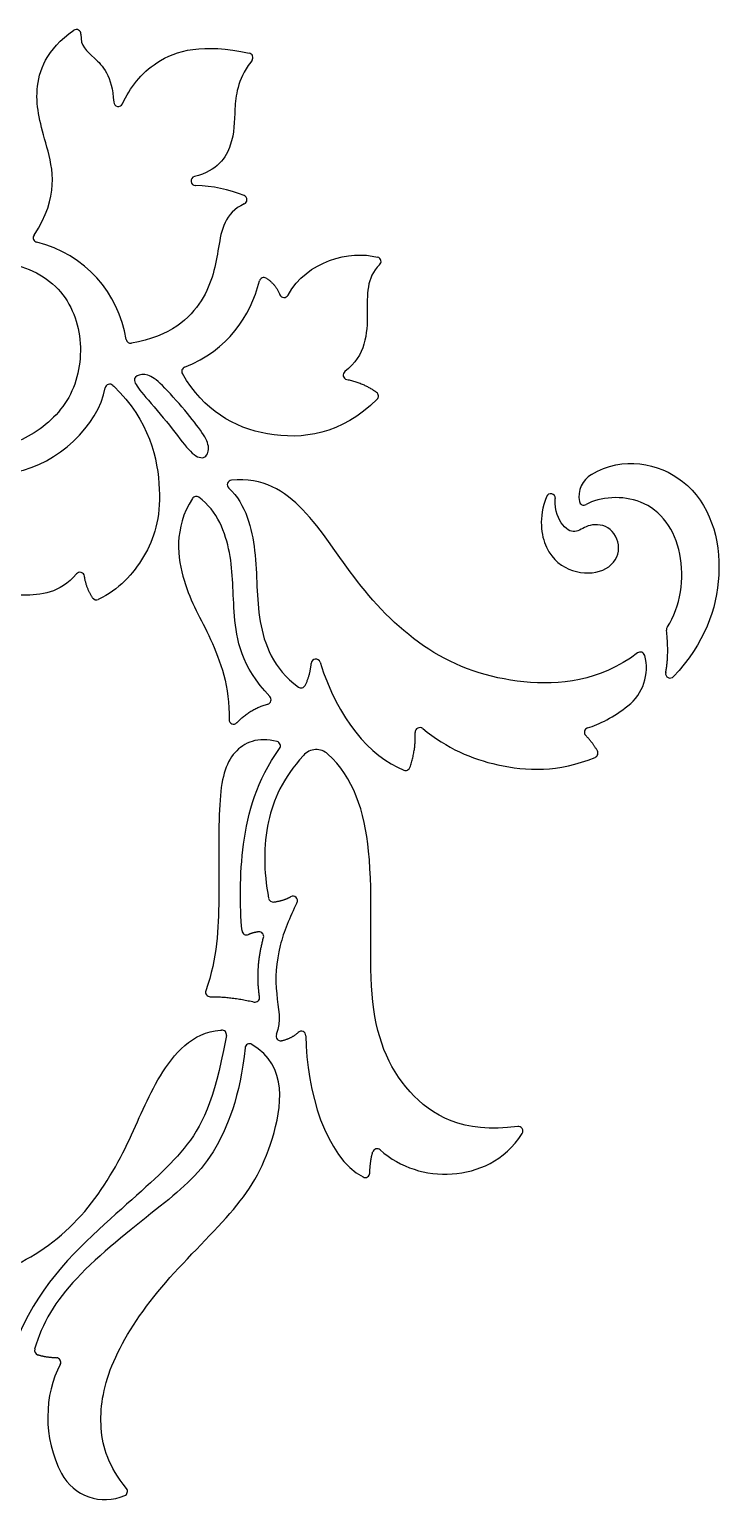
# Model space of a CAD drawing. Header units: millimetres. Extents: x -84 to 83, y -94 to 93.
# Drawn here: x -25.1 to -15.13, y -76.92 to -55.7 of the extents above; entities that cross this region are included whole.
import ezdxf

# ---------------------------------------------------------------- set-up
doc = ezdxf.new("R2010")
doc.units = ezdxf.units.MM
doc.header["$MEASUREMENT"] = 0
doc.layers.add('Default', color=18, linetype='Continuous')

msp = doc.modelspace()

# ---------------------------------------------------------------- linework, layer by layer
at = {"layer": 'Default', "color": 5}
for p, q in [((-21.887, -56.143), (-21.907, -56.17)), ((-22.703, -57.952), (-22.698, -57.952)), ((-23.896, -60.837), (-23.883, -60.85)), ((-15.902, -64.411), (-15.906, -64.371)), ((-15.896, -64.328), (-15.893, -64.324)), ((-22.345, -70.146), (-22.326, -70.144)), ((-22.257, -70.223), (-22.3, -70.438)), ((-23.698, -76.765), (-23.747, -76.7))]:
    msp.add_line(p, q, dxfattribs=at)
for centre, radius, start, end in [((-24.422, -55.763), 0.0658, 356.8057, 124.8976), ((-21.941, -56.104), 0.0658, 324.1623, 77.781), ((-23.818, -56.743), 0.0658, 183.361, 335.3509), ((-22.702, -57.886), 0.0658, 104.1923, 268.727), ((-22.741, -59.915), 1.964, 67.8704, 88.753), ((-22.026, -58.157), 0.0658, 293.8786, 67.8704), ((-24.979, -58.705), 0.0658, 146.4456, 256.1064), ((-20.092, -59.049), 0.0658, 312.8809, 75.4722), ((-21.717, -59.345), 0.0658, 58.579, 165.4639), ((-21.425, -59.502), 0.0658, 202.9622, 331.5266), ((-23.639, -60.162), 0.0658, 189.4825, 279.7725), ((-22.836, -60.634), 0.0658, 111.651, 210.5166), ((-20.506, -60.687), 0.0658, 127.5283, 258.275), ((-23.941, -60.885), 0.0658, 46.5174, 169.739), ((-20.129, -60.99), 0.0658, 314.844, 53.1027), ((-16.796, -62.441), 0.374, 121.0383, 190.8541), ((-22.179, -62.27), 0.0658, 95.6422, 226.8834), ((-17.576, -62.466), 0.0658, 355.9151, 159.1907), ((-22.693, -62.505), 0.0658, 53.3946, 147.5794), ((-17.099, -62.499), 0.0658, 190.8541, 299.8568), ((-24.371, -63.601), 0.0658, 8.4059, 139.5235), ((-24.134, -63.867), 0.0658, 213.2358, 294.6157), ((-15.841, -64.364), 0.0658, 146.9442, 185.8423), ((-16.894, -64.915), 0.698, 308.1906, 14.9735), ((-16.284, -64.752), 0.0658, 14.9735, 126.6909), ((-20.968, -64.854), 0.0658, 17.6177, 176.2786), ((-15.853, -64.996), 0.0658, 169.3546, 317.1944), ((-21.679, -65.375), 0.0658, 285.1236, 43.8061), ((-21.18, -65.139), 0.0658, 233.7129, 333.6131), ((-22.153, -65.661), 0.0658, 178.3326, 317.1821), ((-19.467, -65.843), 0.0658, 51.1252, 183.1601), ((-17.026, -65.845), 0.0658, 106.479, 225.191), ((-21.544, -66.042), 0.0658, 324.731, 74.803), ((-20.96, -66.345), 0.25, 47.9113, 138.0993), ((-16.961, -66.146), 0.0658, 292.071, 29.9069), ((-19.671, -66.33), 0.0658, 248.0418, 341.3648), ((-21.583, -68.23), 0.0658, 190.6908, 277.9969), ((-21.298, -68.277), 0.0658, 333.2424, 119.1306), ((-21.966, -68.705), 0.0658, 185.3557, 294.2493), ((-21.785, -68.791), 0.0658, 344.7116, 96.7769), ((-22.492, -69.597), 0.0658, 160.883, 270.5497), ((-21.844, -69.675), 0.0658, 256.2761, 8.5475), ((-22.322, -70.21), 0.0658, 348.8221, 93.9725), ((-21.476, -70.233), 0.0658, 157.541, 281.8565), ((-21.177, -70.227), 0.0658, 0.66, 132.1966), ((-21.923, -70.408), 0.0658, 59.3289, 174.1213), ((-18.045, -71.601), 0.0658, 327.583, 97.8708), ((-20.083, -71.924), 0.0658, 48.8305, 164.9215), ((-20.254, -72.207), 0.0658, 242.2634, 358.7811), ((-24.961, -74.768), 0.0658, 164.0912, 252.019), ((-24.713, -74.94), 0.0658, 331.2024, 87.4705), ((-24.008, -76.208), 0.715, 208.3266, 293.2783), ((-23.751, -76.804), 0.0658, 293.2783, 37.0304)]:
    msp.add_arc(centre, radius, start, end, dxfattribs=at)
for points, knots in [([(-25.034, -58.668), (-24.663, -58.11), (-24.868, -57.285), (-25.079, -56.619), (-24.859, -55.987), (-24.459, -55.709)], [-826.827666, -826.827666, -826.827666, -826.827666, -825.120674, -823.333695, -821.593406, -821.593406, -821.593406, -821.593406]), ([(-24.356, -55.766), (-24.366, -55.942), (-24.199, -56.058), (-23.906, -56.366), (-23.884, -56.747)], [-821.369844, -821.369844, -821.369844, -821.369844, -820.407441, -819.496743, -819.496743, -819.496743, -819.496743]), ([(-23.758, -56.771), (-23.651, -56.538), (-23.29, -56.071), (-22.598, -55.895), (-21.927, -56.04)], [-819.231471, -819.231471, -819.231471, -819.231471, -817.725921, -815.878915, -815.878915, -815.878915, -815.878915]), ([(-21.907, -56.17), (-22.101, -56.439), (-22.146, -56.868), (-22.138, -57.35), (-22.384, -57.738), (-22.718, -57.822)], [-815.645047, -815.645047, -815.645047, -815.645047, -814.59766, -813.550273, -812.520504, -812.520504, -812.520504, -812.520504]), ([(-21.999, -58.217), (-22.288, -58.345), (-22.37, -58.846), (-22.499, -59.598), (-23.057, -60.129), (-23.628, -60.227)], [-810.894519, -810.894519, -810.894519, -810.894519, -809.380178, -807.848821, -806.373618, -806.373618, -806.373618, -806.373618]), ([(-27.032, -59.105), (-26.706, -59.237), (-26.266, -59.207), (-25.634, -58.947), (-24.668, -59.293), (-24.295, -60.105), (-24.427, -61.016), (-25.051, -61.608), (-25.816, -61.826), (-26.485, -62.025), (-26.823, -62.25), (-26.911, -62.338)], [16.530814, 16.530814, 16.530814, 16.530814, 17.698716, 18.926636, 20.154556, 21.382475, 22.610395, 23.838315, 25.066234, 26.294154, 27.265633, 27.265633, 27.265633, 27.265633]), ([(-20.047, -59.097), (-20.243, -59.279), (-20.203, -59.8), (-20.247, -60.405), (-20.546, -60.635)], [28.032664, 28.032664, 28.032664, 28.032664, 29.360074, 30.801343, 30.801343, 30.801343, 30.801343]), ([(-20.083, -61.036), (-20.598, -61.549), (-21.728, -61.699), (-22.579, -61.199), (-22.892, -60.667)], [31.934674, 31.934674, 31.934674, 31.934674, 34.704593, 37.451499, 37.451499, 37.451499, 37.451499]), ([(-23.883, -60.85), (-23.371, -61.335), (-23.117, -62.476), (-23.382, -63.315), (-23.81, -63.79), (-24.107, -63.927)], [16.013898, 16.013898, 16.013898, 16.013898, 17.927896, 19.841894, 21.655334, 21.655334, 21.655334, 21.655334]), ([(-16.989, -62.121), (-16.534, -61.847), (-15.405, -62.089), (-14.983, -63.549), (-15.359, -64.56), (-15.804, -65.041)], [21.252428, 21.252428, 21.252428, 21.252428, 23.624809, 26.416371, 29.054951, 29.054951, 29.054951, 29.054951]), ([(-16.323, -64.699), (-16.879, -65.114), (-18.033, -65.223), (-19.392, -64.742), (-20.428, -63.676), (-21.074, -62.586), (-21.724, -62.159), (-22.185, -62.204)], [56.37226, 56.37226, 56.37226, 56.37226, 58.627536, 60.907679, 63.187822, 65.467966, 67.529491, 67.529491, 67.529491, 67.529491]), ([(-22.224, -62.318), (-21.971, -62.555), (-21.793, -63.299), (-21.845, -64.203), (-21.586, -64.923), (-21.219, -65.192)], [67.75855, 67.75855, 67.75855, 67.75855, 69.312943, 71.079401, 72.755354, 72.755354, 72.755354, 72.755354]), ([(-22.749, -62.47), (-23.022, -62.9), (-22.902, -63.783), (-22.497, -64.391), (-22.206, -65.198), (-22.219, -65.659)], [23.513276, 23.513276, 23.513276, 23.513276, 25.258815, 27.081029, 28.821012, 28.821012, 28.821012, 28.821012]), ([(-21.631, -65.329), (-22.047, -64.896), (-22.18, -64.094), (-22.145, -63.295), (-22.385, -62.652), (-22.654, -62.452)], [18.386767, 18.386767, 18.386767, 18.386767, 20.04604, 21.751587, 23.348892, 23.348892, 23.348892, 23.348892]), ([(-17.638, -62.443), (-17.756, -62.753), (-17.677, -63.27), (-17.272, -63.559), (-16.787, -63.554), (-16.531, -63.241), (-16.689, -62.856), (-17.036, -62.827), (-17.202, -62.978), (-17.386, -62.92), (-17.524, -62.655), (-17.511, -62.471)], [0.17051, 0.17051, 0.17051, 0.17051, 0.821443, 1.535325, 2.249208, 2.963091, 3.676974, 4.390857, 5.10474, 5.818623, 6.418046, 6.418046, 6.418046, 6.418046]), ([(-15.893, -64.324), (-15.704, -64.033), (-15.584, -63.207), (-16.156, -62.392), (-16.87, -62.444), (-17.066, -62.556)], [30.311816, 30.311816, 30.311816, 30.311816, 31.940419, 33.569021, 34.974427, 34.974427, 34.974427, 34.974427]), ([(-24.421, -63.558), (-24.665, -63.844), (-25.207, -63.881), (-25.685, -63.86), (-25.902, -63.906)], [22.56855, 22.56855, 22.56855, 22.56855, 23.843634, 25.121289, 25.121289, 25.121289, 25.121289]), ([(-19.425, -65.792), (-19.069, -66.079), (-18.353, -66.389), (-17.47, -66.424), (-16.936, -66.207)], [78.112912, 78.112912, 78.112912, 78.112912, 80.115271, 82.26727, 82.26727, 82.26727, 82.26727]), ([(-21.527, -65.978), (-21.801, -65.904), (-22.226, -66.092), (-22.388, -66.747), (-22.354, -68.263), (-22.387, -69.094), (-22.554, -69.576)], [20.551982, 20.551982, 20.551982, 20.551982, 22.095594, 23.802178, 25.508762, 27.115857, 27.115857, 27.115857, 27.115857]), ([(-22.032, -68.711), (-22.065, -68.355), (-22.072, -67.429), (-21.82, -66.545), (-21.491, -66.08)], [30.338139, 30.338139, 30.338139, 30.338139, 32.411242, 34.576942, 34.576942, 34.576942, 34.576942]), ([(-21.146, -66.178), (-21.448, -66.515), (-21.727, -67.151), (-21.723, -67.848), (-21.648, -68.242)], [57.152877, 57.152877, 57.152877, 57.152877, 58.822463, 60.66908, 60.66908, 60.66908, 60.66908]), ([(-18.054, -71.536), (-18.848, -71.646), (-19.772, -71.09), (-20.275, -69.796), (-20.077, -67.556), (-20.424, -66.492), (-20.792, -66.16)], [45.606988, 45.606988, 45.606988, 45.606988, 48.330841, 51.204629, 54.078417, 56.554211, 56.554211, 56.554211, 56.554211]), ([(-21.239, -68.307), (-21.345, -68.516), (-21.531, -68.971), (-21.567, -69.611), (-21.46, -70.021), (-21.537, -70.207)], [61.471307, 61.471307, 61.471307, 61.471307, 62.399227, 63.519696, 64.54221, 64.54221, 64.54221, 64.54221]), ([(-26.457, -73.711), (-26.007, -73.736), (-25.314, -73.639), (-24.288, -72.879), (-23.639, -71.76), (-23.285, -70.803), (-22.751, -70.174), (-22.345, -70.146)], [43.285752, 43.285752, 43.285752, 43.285752, 44.998825, 46.850199, 48.701574, 50.552948, 52.404323, 52.404323, 52.404323, 52.404323]), ([(-22.3, -70.438), (-22.466, -71.277), (-22.853, -71.941), (-23.803, -72.731), (-24.932, -73.794), (-25.247, -74.529)], [32.568076, 32.568076, 32.568076, 32.568076, 35.228129, 37.888181, 40.503984, 40.503984, 40.503984, 40.503984]), ([(-21.988, -70.401), (-22.059, -71.091), (-22.429, -72.057), (-23.176, -72.663), (-24.526, -73.724), (-24.918, -74.377), (-25.025, -74.75)], [65.519171, 65.519171, 65.519171, 65.519171, 67.595711, 69.76864, 71.94157, 74.008054, 74.008054, 74.008054, 74.008054]), ([(-23.747, -76.7), (-23.981, -76.39), (-24.13, -75.855), (-23.975, -74.965), (-23.267, -73.853), (-22.106, -72.757), (-21.562, -71.896), (-21.361, -70.665), (-21.889, -70.351)], [53.58459, 53.58459, 53.58459, 53.58459, 55.556932, 57.529274, 59.501616, 61.473957, 63.446299, 65.318821, 65.318821, 65.318821, 65.318821]), ([(-20.04, -71.875), (-19.742, -72.135), (-19.015, -72.354), (-18.245, -72.038), (-17.99, -71.637)], [70.019745, 70.019745, 70.019745, 70.019745, 71.930083, 73.820972, 73.820972, 73.820972, 73.820972])]:
    msp.add_open_spline(points, degree=3, knots=knots, dxfattribs=at)
for points, degree in [([(-23.704, -60.173), (-23.816, -59.505), (-24.289, -58.943), (-24.995, -58.769)], 3), ([(-21.367, -59.533), (-21.098, -59.037), (-20.472, -58.882), (-20.075, -58.985)], 3), ([(-22.86, -60.573), (-22.231, -60.323), (-21.913, -59.841), (-21.78, -59.328)], 3), ([(-21.682, -59.289), (-21.553, -59.367), (-21.486, -59.527)], 2), ([(-23.18, -60.84), (-23.088, -60.931), (-22.839, -61.211), (-22.584, -61.536), (-22.486, -61.742), (-22.566, -61.922), (-22.772, -61.831), (-23.011, -61.484), (-23.418, -61.012), (-23.613, -60.78), (-23.57, -60.687), (-23.392, -60.665), (-23.272, -60.749), (-23.18, -60.84)], 3), ([(-25.297, -62.086), (-24.695, -61.973), (-24.104, -61.416), (-24.006, -60.873)], 3), ([(-20.519, -60.751), (-20.268, -60.803), (-20.09, -60.937)], 2), ([(-24.189, -63.903), (-24.28, -63.764), (-24.306, -63.591)], 2), ([(-15.917, -64.984), (-15.869, -64.728), (-15.902, -64.411)], 2), ([(-21.121, -65.169), (-21.045, -65.014), (-21.034, -64.85)], 2), ([(-20.906, -64.834), (-20.645, -65.654), (-20.194, -66.19), (-19.695, -66.392)], 3), ([(-22.105, -65.706), (-21.923, -65.509), (-21.662, -65.438)], 2), ([(-17.045, -65.782), (-16.878, -65.732), (-16.661, -65.62), (-16.463, -65.464)], 3), ([(-19.608, -66.351), (-19.519, -66.088), (-19.533, -65.846)], 2), ([(-16.904, -66.113), (-16.977, -65.986), (-17.072, -65.891)], 2), ([(-21.574, -68.295), (-21.43, -68.275), (-21.33, -68.22)], 2), ([(-21.793, -68.726), (-21.873, -68.735), (-21.939, -68.765)], 2), ([(-21.779, -69.666), (-21.842, -69.247), (-21.722, -68.808)], 2), ([(-22.491, -69.663), (-22.184, -69.66), (-21.859, -69.739)], 2), ([(-21.462, -70.297), (-21.319, -70.267), (-21.221, -70.178)], 2), ([(-21.111, -70.226), (-21.102, -71.023), (-20.825, -71.981), (-20.285, -72.265)], 3), ([(-20.188, -72.208), (-20.185, -72.048), (-20.147, -71.907)], 2), ([(-24.982, -74.831), (-24.87, -74.867), (-24.71, -74.874)], 2), ([(-24.655, -74.972), (-24.886, -75.393), (-24.91, -76.04), (-24.637, -76.547)], 3)]:
    msp.add_open_spline(points, degree=degree, dxfattribs=at)

doc.saveas('drawing.dxf')
